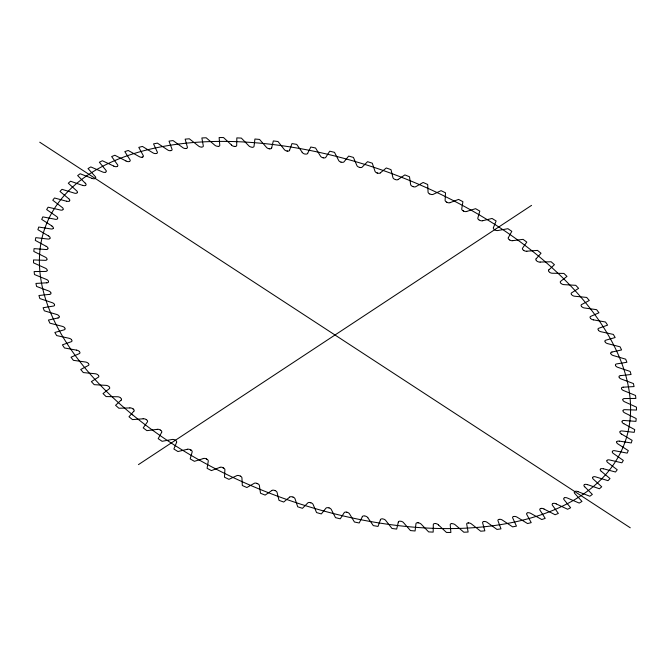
<?xml version="1.0" encoding="UTF-8"?>
<svg xmlns="http://www.w3.org/2000/svg" width="670" height="670" viewBox="0 0 670 670"><rect width="100%" height="100%" fill="white"/><g stroke="black" fill="none" stroke-linecap="round" stroke-linejoin="round"><path stroke-width="1" d="M271.677 147.768L273.327 140.918L276.442 141.32L278.008 141.521L284.155 149.368A2.889 1.6 20.6 0 0 286.902 151.035M398.323 522.231L396.673 529.082L393.558 528.68L391.992 528.479L385.845 520.632A2.889 1.6 20.6 0 0 383.098 518.965M289.582 150.172L291.978 143.589L293.552 143.849L296.709 144.385L302.187 152.283M380.418 519.828L378.022 526.411L376.448 526.151L373.291 525.615L367.813 517.717M307.664 153.304L310.805 147.015L312.387 147.341L315.562 147.995L320.352 155.926A2.889 1.6 20.6 0 0 322.873 157.735M362.336 516.696L359.195 522.985L357.613 522.659L354.438 522.005L349.648 514.074A2.889 1.6 20.6 0 0 347.127 512.265M176.528 442.518L173.873 449L175.222 449.846L177.927 451.538L187.34 449.285M493.472 227.482L496.127 221L493.43 219.308L492.073 218.462L482.66 220.715M161.587 432.468L158.195 438.649L159.485 439.537L162.081 441.296L171.947 439.52A2.889 1.6 20.6 0 1 175.113 440.098M508.413 237.532L511.805 231.351L510.515 230.463L507.919 228.704L498.053 230.48A2.889 1.6 20.6 0 1 494.887 229.902M380.359 172.852L386.305 167.961L389.438 169.083L390.995 169.652L392.871 177.357A2.889 1.6 20.6 0 0 394.831 179.367L395.467 179.527M289.641 497.148L283.695 502.039L282.129 501.478L279.005 500.348L277.129 492.643A2.889 1.6 20.6 0 0 275.169 490.633L274.533 490.474M133.799 411.254L128.975 416.765L132.484 419.604L143.154 418.809M536.201 258.746L541.025 253.235L537.516 250.396L526.846 251.191M398.265 179.401L404.856 174.904L407.946 176.135L409.487 176.754L410.609 184.325A2.889 1.6 20.6 0 0 412.402 186.377M271.735 490.599L265.144 495.096L262.054 493.865L260.513 493.246L259.391 485.675A2.889 1.6 20.6 0 0 257.598 483.623M121.069 400.174L115.567 405.317L118.866 408.231L129.863 407.938M548.931 269.826L554.433 264.684L551.134 261.769L540.137 262.062M138.447 464.62L531.553 205.38M450.198 202.591L458.573 199.4L461.471 200.925L462.911 201.687L461.764 208.697A2.889 1.6 20.6 0 0 463.029 210.782M219.802 467.409L211.427 470.6L209.97 469.838L207.089 468.313L208.236 461.303A2.889 1.6 20.6 0 0 206.971 459.218M466.689 211.41L475.6 208.68L478.405 210.288L479.804 211.1L477.894 217.859A2.889 1.6 20.6 0 0 478.975 219.944M203.311 458.59L194.401 461.32L191.595 459.712L190.196 458.9L192.106 452.141A2.889 1.6 20.6 0 0 191.025 450.056M540.95 508.522L540.656 508.631M142.542 157.031L142.149 157.148M156.395 153.43L155.976 153.53A2.889 1.6 20.6 0 1 152.819 152.777L142.425 146.429L138.782 147.375L143.112 155.298A2.889 1.6 20.6 0 1 142.668 157.098M513.789 516.528L514.058 516.469A2.889 1.6 20.6 0 1 517.181 517.223L527.575 523.572L531.218 522.625L526.888 514.702A2.889 1.6 20.6 0 1 527.332 512.902M512.801 240.647L523.086 239.358L524.325 240.27L526.796 242.105L522.675 247.967A2.889 1.6 20.6 0 0 523.178 250.002L523.739 250.32M157.199 429.353L146.914 430.643L145.675 429.73L143.204 427.896L147.325 422.033A2.889 1.6 20.6 0 0 146.822 419.998L146.294 419.696M57.98 317.974L48.416 320.059L49.932 323.183L62.034 326.282A2.889 1.6 20.6 0 1 64.806 327.932M612.02 352.026L621.584 349.941L620.068 346.817L607.966 343.718A2.889 1.6 20.6 0 1 605.194 342.069M186.185 148.388L185.657 148.455M483.815 521.612L484.343 521.545M468.431 522.994L468.23 523.01M49.362 294.381L38.935 295.503L39.873 298.569L51.858 302.564A2.889 1.6 20.6 0 1 54.421 304.356M620.638 375.619L631.065 374.497L630.127 371.431L618.142 367.436A2.889 1.6 20.6 0 1 615.579 365.644M452.091 523.689L452.267 523.689A2.889 1.6 20.6 0 1 455.307 524.895L463.833 532.223L468.129 532.039L466.747 524.417A2.889 1.6 20.6 0 1 467.953 522.935M218.077 146.311L217.8 146.311A2.889 1.6 20.6 0 1 214.693 145.105L206.167 137.777L201.871 137.961L203.253 145.583A2.889 1.6 20.6 0 1 202.047 147.065M46.733 282.807L35.937 283.427L36.582 286.45L48.441 290.872A2.889 1.6 20.6 0 1 50.878 292.723M623.268 387.193L634.063 386.573L633.418 383.55L621.559 379.128A2.889 1.6 20.6 0 1 619.122 377.277M235.028 146.378L234.525 146.362M418.206 522.834L417.946 522.818M251.727 147.157L251.685 147.157A2.889 1.6 20.6 0 1 248.729 145.742L241.351 138.095L239.835 138.02L236.828 137.886L236.694 145.181A2.889 1.6 20.6 0 1 235.12 146.462M418.315 522.843L418.348 522.851A2.889 1.6 20.6 0 1 421.271 524.258L428.649 531.905L430.165 531.98L433.172 532.114L433.306 524.819A2.889 1.6 20.6 0 1 434.88 523.538M269.734 148.748L269.173 148.69M593.494 319.858L605.513 322.019L607.59 325.143L599.022 328.174A2.889 1.6 20.6 0 0 598.134 329.808M76.506 350.142L64.487 347.981L62.41 344.857L70.978 341.826A2.889 1.6 20.6 0 0 71.866 340.192M287.036 150.976L287.489 151.043M365.1 516.042L365.175 516.051A2.889 1.6 20.6 0 1 367.838 517.717M364.647 515.959L364.572 515.942A2.889 1.6 20.6 0 0 362.303 516.679M619.298 441.094L631.257 442.954L631.542 442.074L632.103 440.316L621.567 434.085M323.451 157.785L322.881 157.651M346.507 512.207L347.119 512.349M340.98 162.065L341.591 162.224A2.889 1.6 20.6 0 0 344.112 161.73L348.66 156.077L350.251 156.52L353.425 157.425L356.783 165.297A2.889 1.6 20.6 0 0 359.045 167.232L359.673 167.341M329.02 507.935L328.442 507.785A2.889 1.6 20.6 0 0 325.888 508.27L321.34 513.923L319.749 513.48L316.575 512.575L313.217 504.703A2.889 1.6 20.6 0 0 310.955 502.768L310.327 502.659M310.788 502.802L310.445 502.701M66.581 201.243L54.488 197.977L53.91 198.73L52.771 200.246L62.009 207.29A2.889 1.6 20.6 0 1 63.148 209.375M603.419 468.757L615.512 472.023L616.668 470.516L617.229 469.754L607.992 462.71A2.889 1.6 20.6 0 1 606.853 460.625M377.612 173.103L377.654 173.111A2.889 1.6 20.6 0 0 380.384 172.868M292.949 497.09L292.346 496.889A2.889 1.6 20.6 0 0 289.616 497.132M377.126 172.935L377.428 173.036M274.985 490.641L274.574 490.49M82.502 185.381L70.551 181.235L68.29 183.22L76.48 190.657A2.889 1.6 20.6 0 1 77.234 192.726M587.498 484.619L599.449 488.765L601.71 486.78L593.519 479.343A2.889 1.6 20.6 0 1 592.766 477.274M413.038 186.553L412.636 186.386M257.397 483.631L256.995 483.464L257.548 483.69M91.966 178.32L80.165 173.764L77.645 175.582L85.257 183.186M578.034 491.68L589.835 496.236L592.355 494.418L584.743 486.814M429.947 193.999L430.307 194.166A2.889 1.6 20.6 0 0 433.272 194.308L441.061 190.657L442.552 191.369L445.517 192.809L445.123 200.029A2.889 1.6 20.6 0 0 446.572 202.114M240.27 476.102L239.726 475.851A2.889 1.6 20.6 0 0 236.728 475.692L228.939 479.343L227.448 478.631L224.484 477.191L224.877 469.971A2.889 1.6 20.6 0 0 223.428 467.886M623.845 423.708L634.741 429.621L634.565 430.534L634.188 432.351L622.371 430.994A2.889 1.6 20.6 0 0 619.985 431.673M46.155 246.292L35.259 240.379L35.619 238.553L35.812 237.649L47.629 239.006A2.889 1.6 20.6 0 0 50.016 238.327M446.63 202.055L447.2 202.34M222.8 467.66L223.37 467.945M223.328 467.928L222.909 467.719M113.749 166.076L102.368 160.741L99.361 162.24L105.734 170.054A2.889 1.6 20.6 0 1 105.894 172.023M556.251 503.924L567.632 509.259L570.639 507.76L564.266 499.946A2.889 1.6 20.6 0 1 564.106 497.978M48.433 235.915L37.897 229.684L38.458 227.926L38.743 227.046L50.702 228.905A2.889 1.6 20.6 0 0 53.223 228.344M463.606 211.008L463.163 210.765M206.737 459.176L206.394 458.992M125.968 160.951L114.871 155.256L111.639 156.571L117.351 164.46A2.889 1.6 20.6 0 1 117.309 166.378M544.032 509.049L555.129 514.744L558.361 513.429L552.649 505.54A2.889 1.6 20.6 0 1 552.691 503.622M51.85 225.932L41.707 219.4L42.076 218.554L42.846 216.879L54.898 219.216A2.889 1.6 20.6 0 0 57.528 218.789M479.284 220.036L479.586 220.212A2.889 1.6 20.6 0 0 482.685 220.74M190.816 450.022L190.414 449.788A2.889 1.6 20.6 0 0 187.315 449.26M190.514 449.846L190.95 450.106M494.954 229.844L494.443 229.517M175.046 440.156L175.49 440.441M39.731 142.208L630.269 527.793M509.686 239.894L509.418 239.701M160.314 430.106L160.733 430.408M601.283 471.295L610.01 478.548L608.025 480.683L595.973 476.973A2.889 1.6 20.6 0 0 593.051 477.006M68.717 198.705L59.99 191.452L61.975 189.317L74.027 193.027A2.889 1.6 20.6 0 0 76.95 192.994M132.962 408.918L133.397 409.286M231.527 145.047L223.537 137.551L219.124 137.534L219.752 145.005A2.889 1.6 20.6 0 1 218.353 146.395M438.473 524.953L446.463 532.449L450.877 532.466L450.248 524.995A2.889 1.6 20.6 0 1 451.647 523.605M574.969 491.453A2.889 1.6 20.6 0 1 578.043 491.663M574.617 491.688A2.889 1.6 20.6 0 0 574.961 493.698L581.987 501.42L579.215 503.078L567.599 498.12A2.889 1.6 20.6 0 0 564.492 497.768M553.102 503.438A2.889 1.6 20.6 0 1 556.268 503.907M540.857 508.438A2.889 1.6 20.6 0 1 544.048 509.041M540.414 508.605A2.889 1.6 20.6 0 0 540.154 510.473L545.204 518.387L541.762 519.526L530.983 513.496A2.889 1.6 20.6 0 0 527.801 512.759M513.48 516.495A2.889 1.6 20.6 0 0 512.818 518.228L516.461 526.118L512.625 526.88L502.626 520.255A2.889 1.6 20.6 0 0 499.452 519.284M498.932 519.367A2.889 1.6 20.6 0 0 498.078 521.025L500.984 528.865L496.981 529.434L487.425 522.55A2.889 1.6 20.6 0 0 484.276 521.461M483.74 521.52A2.889 1.6 20.6 0 0 482.685 523.094L484.854 530.841L480.692 531.218L471.63 524.099A2.889 1.6 20.6 0 0 468.514 522.902M435.467 523.546A2.889 1.6 20.6 0 1 438.498 524.953M417.712 522.717A2.889 1.6 20.6 0 0 415.944 523.898L415.082 530.983L413.549 530.849L410.467 530.573L403.683 522.818A2.889 1.6 20.6 0 0 400.844 521.226M398.29 522.223A2.889 1.6 20.6 0 1 400.225 521.159M380.384 519.819A2.889 1.6 20.6 0 1 382.478 518.873M346.491 512.123A2.889 1.6 20.6 0 0 344.112 512.826L340.276 518.815L338.685 518.429L335.503 517.65L331.424 509.736A2.889 1.6 20.6 0 0 329.029 507.86M310.327 502.584A2.889 1.6 20.6 0 0 307.697 503.036L302.455 508.321L300.872 507.818L297.715 506.805L295.093 498.999A2.889 1.6 20.6 0 0 292.983 497.023M271.71 490.591A2.889 1.6 20.6 0 1 274.549 490.398M256.987 483.371A2.889 1.6 20.6 0 0 254.056 483.43L246.862 487.526L245.346 486.856L242.314 485.516L241.945 478.104A2.889 1.6 20.6 0 0 240.329 476.035M219.777 467.392A2.889 1.6 20.6 0 1 222.85 467.593M203.286 458.573A2.889 1.6 20.6 0 1 206.41 458.908M175.641 440.441A2.889 1.6 20.6 0 1 176.562 442.527M160.884 430.408A2.889 1.6 20.6 0 1 161.612 432.477M157.182 429.336A2.889 1.6 20.6 0 1 160.381 430.048M143.137 418.792A2.889 1.6 20.6 0 1 146.345 419.629M133.498 409.253A2.889 1.6 20.6 0 1 133.824 411.271M129.854 407.921A2.889 1.6 20.6 0 1 133.045 408.876M120.969 398.223A2.889 1.6 20.6 0 1 121.094 400.191M120.55 397.829A2.889 1.6 20.6 0 0 117.376 396.757L106.086 396.573L103.013 393.591L109.185 388.834A2.889 1.6 20.6 0 0 109.285 386.933M108.892 386.531A2.889 1.6 20.6 0 0 105.76 385.351L94.219 384.672L91.38 381.64L98.197 377.285A2.889 1.6 20.6 0 0 98.49 375.443M98.13 375.041A2.889 1.6 20.6 0 0 95.048 373.743L83.306 372.57L80.71 369.497L88.138 365.577A2.889 1.6 20.6 0 0 88.633 363.793M88.306 363.383A2.889 1.6 20.6 0 0 85.274 361.984L73.373 360.326L71.037 357.219L79.052 353.735A2.889 1.6 20.6 0 0 79.747 352.026M76.497 350.125A2.889 1.6 20.6 0 1 79.454 351.616M71.615 339.782A2.889 1.6 20.6 0 0 68.734 338.199L56.657 335.578L54.856 332.454L63.943 329.891A2.889 1.6 20.6 0 0 65.023 328.342M59.253 316.516A2.889 1.6 20.6 0 1 57.997 317.99M59.069 316.106A2.889 1.6 20.6 0 0 56.397 314.364L44.329 310.83L43.098 307.731L53.114 306.123A2.889 1.6 20.6 0 0 54.563 304.766M50.979 293.125A2.889 1.6 20.6 0 1 49.371 294.406M48.525 281.66A2.889 1.6 20.6 0 1 46.741 282.832M48.458 281.266A2.889 1.6 20.6 0 0 46.163 279.331L34.471 274.533L34.128 271.559L45.242 271.442A2.889 1.6 20.6 0 0 47.193 270.404M47.168 270.01A2.889 1.6 20.6 0 0 45.016 268.034L33.542 262.849L33.5 259.943L44.89 260.32A2.889 1.6 20.6 0 0 47.001 259.399M47.009 259.022A2.889 1.6 20.6 0 0 45.016 257.004L33.81 251.451L33.885 250.505L34.061 248.629L45.686 249.5A2.889 1.6 20.6 0 0 47.939 248.696M46.163 246.275A2.889 1.6 20.6 0 1 47.997 248.327M48.449 235.899A2.889 1.6 20.6 0 1 50.108 237.976M51.816 226.033A2.889 1.6 20.6 0 1 53.307 228.127M57.704 218.462A2.889 1.6 20.6 0 0 56.397 216.36L46.666 209.576L47.135 208.772L48.098 207.181L60.191 209.978A2.889 1.6 20.6 0 0 62.938 209.685M68.734 198.697A2.889 1.6 20.6 0 1 69.663 200.782M69.504 200.975A2.889 1.6 20.6 0 1 66.657 201.159M85.274 183.178A2.889 1.6 20.6 0 1 85.819 185.221M85.609 185.389A2.889 1.6 20.6 0 1 82.603 185.305M95.031 178.547A2.889 1.6 20.6 0 1 91.957 178.337M95.383 178.312A2.889 1.6 20.6 0 0 95.04 176.302L88.013 168.58L90.785 166.922L102.401 171.88A2.889 1.6 20.6 0 0 105.508 172.232M116.898 166.562A2.889 1.6 20.6 0 1 113.733 166.093M129.142 161.562A2.889 1.6 20.6 0 1 125.952 160.959M129.586 161.395A2.889 1.6 20.6 0 0 129.846 159.527L124.796 151.613L128.238 150.474L139.017 156.504A2.889 1.6 20.6 0 0 142.199 157.241M156.52 153.505A2.889 1.6 20.6 0 0 157.182 151.772L153.539 143.883L157.375 143.12L167.374 149.745A2.889 1.6 20.6 0 0 170.548 150.717M171.068 150.633A2.889 1.6 20.6 0 0 171.922 148.975L169.016 141.136L173.019 140.566L182.575 147.45A2.889 1.6 20.6 0 0 185.724 148.539M186.26 148.48A2.889 1.6 20.6 0 0 187.315 146.906L185.146 139.159L189.309 138.782L198.37 145.901A2.889 1.6 20.6 0 0 201.486 147.099M234.534 146.454A2.889 1.6 20.6 0 1 231.502 145.047M252.289 147.283A2.889 1.6 20.6 0 0 254.056 146.102L254.918 139.017L256.451 139.151L259.533 139.427L266.317 147.182A2.889 1.6 20.6 0 0 269.156 148.773M271.71 147.777A2.889 1.6 20.6 0 1 269.776 148.84M289.616 150.18A2.889 1.6 20.6 0 1 287.522 151.127M302.162 152.283A2.889 1.6 20.6 0 0 304.825 154.033L305.428 154.058A2.889 1.6 20.6 0 0 307.697 153.321M323.51 157.877A2.889 1.6 20.6 0 0 325.888 157.174L329.724 151.186L331.315 151.571L334.498 152.35L338.576 160.264A2.889 1.6 20.6 0 0 340.971 162.14M359.673 167.416A2.889 1.6 20.6 0 0 362.303 166.964L367.545 161.679L369.128 162.182L372.286 163.195L374.907 171.001A2.889 1.6 20.6 0 0 377.017 172.977M398.29 179.409A2.889 1.6 20.6 0 1 395.451 179.602M413.013 186.629A2.889 1.6 20.6 0 0 415.944 186.57L423.139 182.475L424.654 183.145L427.686 184.484L428.055 191.896A2.889 1.6 20.6 0 0 429.671 193.965M450.223 202.608A2.889 1.6 20.6 0 1 447.15 202.407M466.714 211.427A2.889 1.6 20.6 0 1 463.59 211.092M494.359 229.559A2.889 1.6 20.6 0 1 493.438 227.473M509.116 239.592A2.889 1.6 20.6 0 1 508.388 237.523M512.818 240.664A2.889 1.6 20.6 0 1 509.619 239.952M526.863 251.208A2.889 1.6 20.6 0 1 523.655 250.371M536.503 260.747A2.889 1.6 20.6 0 1 536.176 258.729M540.146 262.079A2.889 1.6 20.6 0 1 536.955 261.124M549.031 271.777A2.889 1.6 20.6 0 1 548.906 269.809M549.45 272.171A2.889 1.6 20.6 0 0 552.624 273.243L563.914 273.427L566.988 276.409L560.815 281.166A2.889 1.6 20.6 0 0 560.715 283.067M561.108 283.469A2.889 1.6 20.6 0 0 564.24 284.649L575.781 285.328L578.62 288.36L571.803 292.715A2.889 1.6 20.6 0 0 571.51 294.557M571.87 294.959A2.889 1.6 20.6 0 0 574.952 296.257L586.694 297.43L589.29 300.503L581.861 304.423A2.889 1.6 20.6 0 0 581.367 306.207M581.694 306.617A2.889 1.6 20.6 0 0 584.726 308.016L596.627 309.674L598.963 312.781L590.948 316.265A2.889 1.6 20.6 0 0 590.253 317.974M593.503 319.875A2.889 1.6 20.6 0 1 590.546 318.384M598.385 330.218A2.889 1.6 20.6 0 0 601.266 331.801L613.343 334.422L615.144 337.546L606.057 340.109A2.889 1.6 20.6 0 0 604.976 341.658M610.747 353.484A2.889 1.6 20.6 0 1 612.003 352.01M610.931 353.894A2.889 1.6 20.6 0 0 613.603 355.636L625.671 359.17L626.902 362.269L616.886 363.877A2.889 1.6 20.6 0 0 615.437 365.234M619.021 376.875A2.889 1.6 20.6 0 1 620.629 375.594M621.475 388.34A2.889 1.6 20.6 0 1 623.259 387.168M621.542 388.734A2.889 1.6 20.6 0 0 623.837 390.669L635.529 395.467L635.872 398.441L624.758 398.558A2.889 1.6 20.6 0 0 622.807 399.596M622.832 399.99A2.889 1.6 20.6 0 0 624.984 401.966L636.458 407.151L636.5 410.057L625.11 409.68A2.889 1.6 20.6 0 0 623 410.601M622.991 410.978A2.889 1.6 20.6 0 0 624.984 412.996L636.19 418.549L636.115 419.495L635.939 421.371L624.314 420.5A2.889 1.6 20.6 0 0 622.062 421.304M623.837 423.725A2.889 1.6 20.6 0 1 622.003 421.673M621.551 434.101A2.889 1.6 20.6 0 1 619.892 432.024M616.651 441.991A2.889 1.6 20.6 0 0 618.142 444.084L628.293 450.6L627.924 451.446L627.154 453.121L615.102 450.784A2.889 1.6 20.6 0 0 612.472 451.212M616.735 441.773A2.889 1.6 20.6 0 1 619.256 441.195M612.296 451.538A2.889 1.6 20.6 0 0 613.603 453.64L623.335 460.424L622.865 461.228L621.902 462.819L609.809 460.022A2.889 1.6 20.6 0 0 607.062 460.315M601.266 471.303A2.889 1.6 20.6 0 1 600.337 469.218M600.496 469.025A2.889 1.6 20.6 0 1 603.343 468.841M584.726 486.822A2.889 1.6 20.6 0 1 584.181 484.779M584.391 484.611A2.889 1.6 20.6 0 1 587.397 484.695M132.668 414.881A309.163 171.084 20.6 0 0 622.782 447.778A309.163 171.084 20.6 0 0 249.541 142.333A309.163 171.084 20.6 0 0 132.668 414.881"/></g></svg>
